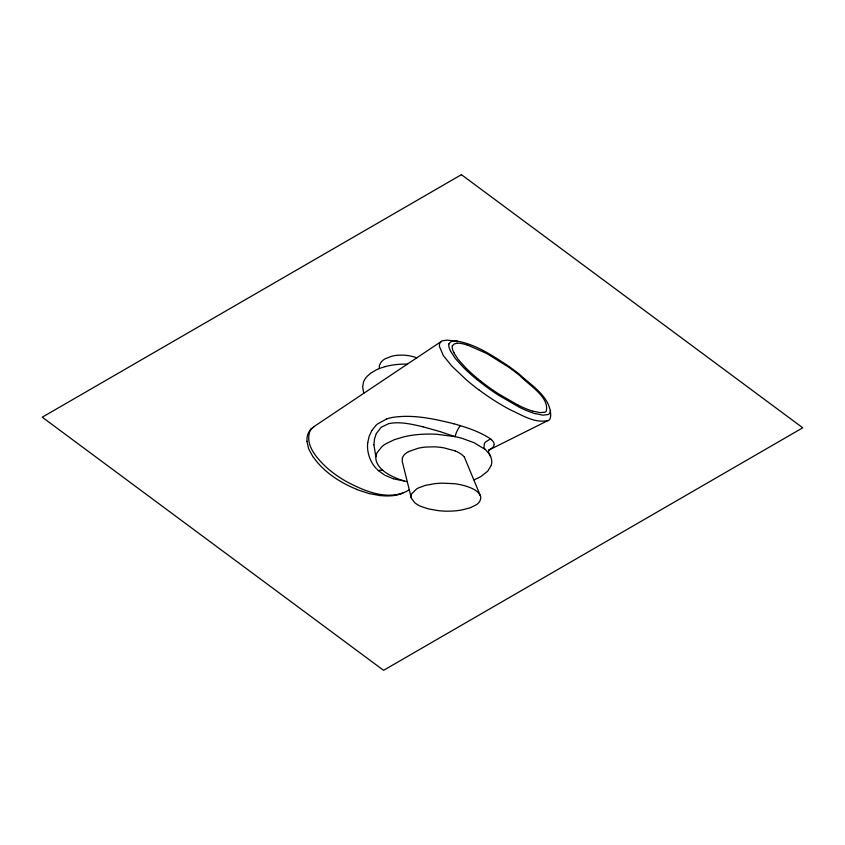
<?xml version="1.0" encoding="UTF-8"?>
<svg xmlns="http://www.w3.org/2000/svg" width="845" height="845" viewBox="0 0 845 845"><rect width="100%" height="100%" fill="white"/><g stroke="black" fill="none" stroke-linecap="round" stroke-linejoin="round"><path stroke-width="1.27" d="M373.891 444.892L375.909 456.891A24.906 16.044 11.4 0 0 376.395 461.381C379.384 469.693 387.686 474.362 395.323 477.763A54.048 34.814 11.4 0 0 403.139 480.615L407.301 481.808M373.891 444.797L374.504 439.02L376.152 433.907M367.776 442.516C366.508 451.114 369.92 461.993 376.173 468.405M367.776 442.484L369.138 436.369L371.737 430.696M402.421 458.043L402.209 461.201L411.346 498.159L414.546 502.532A20.46 13.171 11.4 0 0 421.328 506.577L428.457 508.891L437.699 510.549A57.692 37.159 11.4 0 0 447.702 511.193L452.698 511.045A59.034 38.025 11.4 0 0 462.141 509.894L470.19 507.771L476.506 504.676A21.125 13.604 11.4 0 0 479.78 501.296L480.773 498.539L480.52 496.089L464.37 457.103M491.389 465.056L487.713 471.214L481.016 476.453A53.298 34.328 11.4 0 1 477.467 478.312L474.003 479.791M449.117 343.873L449.994 342.521A6.464 4.162 11.4 0 1 451.811 341.443L453.48 341.063A11.429 7.362 11.4 0 1 457.018 341.084C476.052 344.401 492.614 355.639 508.447 366.086A226.83 146.1 11.4 0 1 519.443 374.25C531.6 385.774 550.908 396.97 550.676 415.814M488.78 450.364L488.801 450.322A6.337 4.077 11.4 0 0 488.611 451.885M452.582 345.827L453.501 344.549A6.01 3.876 11.4 0 1 455.011 343.693L457.113 343.292M376.321 433.538L381.201 427.264L388.51 423.715M371.789 430.601L376.014 425.299A43.454 27.991 11.4 0 1 377.546 423.947L386.778 418.919M311.34 428.869L314.171 426.493M457.018 341.063L446.984 340.165L442.685 340.736A7.309 4.711 11.4 0 0 441.333 341.401L439.537 343.672L439.389 346.387L443.382 355.65L451.938 366.234L466.767 380.218A235.417 151.635 11.4 0 0 476.707 388.246L479.284 390.189M441.333 341.412L314.403 426.334A24.695 15.907 11.4 0 0 309.777 431.615C305.045 445.273 316.854 458.148 325.969 466.936A99.361 63.998 11.4 0 0 336.437 475.26A103.576 66.713 11.4 0 0 345.827 481.227C364.47 491.23 389.165 501.909 409.286 489.825M489.044 449.952L491.684 448.251A13.795 8.883 11.4 0 0 493.786 445.885A8.915 5.735 11.4 0 0 494.093 444.639M408.431 451.642L418.138 448.251A49.813 32.078 11.4 0 1 425.817 447.058L434.087 446.825A48.26 31.085 11.4 0 1 443.974 447.871L455.244 450.934M403.741 492.593L402.062 493.353M488.959 450.036L548.035 420.525C534.684 423.588 521.777 414.958 510.042 409.698A197.001 126.898 11.4 0 1 479.358 390.147M386.809 418.909L387.749 418.602A39.409 25.382 11.4 0 1 392.333 417.451C412.92 414.177 433.823 418.814 453.765 423.725M491.917 440.118L490.586 438.904L485.695 441.829A17.09 11.006 11.4 0 0 484.291 443.984L483.974 447.797L486.762 451.124A26.406 17.006 11.4 0 1 491.325 465.035M385.204 366.624L380.852 367.976A53.003 34.149 11.4 0 0 376.352 369.846L370.659 373.215L366.994 376.458A36.61 23.575 11.4 0 0 363.424 382.299L362.674 386.873L363.699 393.347M388.964 423.599C400.15 421.328 411.568 424.222 422.458 426.651M382.658 470.19L382.415 470.169A12.876 8.292 11.4 0 0 378.338 470.57L376.891 469.165M403.899 480.921L393.77 478.914M380.567 495.656L369.265 493.617L356.579 489.477M422.046 426.556L422.954 426.778M423.144 426.831L439.791 431.531M453.469 423.641C466.292 427.316 479.411 431.436 490.586 438.904M535.191 413.596L542.722 415.138L547.835 414.61A6.337 4.088 11.4 0 0 549.208 413.775L550.074 412.603A11.598 7.468 11.4 0 0 550.465 410.374M532.994 411.188L540.092 412.656L544.909 412.18A5.926 3.813 11.4 0 0 546.208 411.399C549.863 397.034 528.474 384.887 520.087 375.824A218.094 140.481 11.4 0 0 508.172 366.846L486.72 353.495L467.38 344.982M440.013 431.594L455.201 436.664A62.879 40.507 11.4 0 1 462.035 438.323L474.182 442.748L484.681 449.191M393.263 478.756L385.436 475.471M416.796 357.815L416.3 357.636A29.142 18.77 11.4 0 0 398.988 355.206L397.858 355.227A32.29 20.798 11.4 0 0 391.446 356.326L385.056 358.84A22.53 14.513 11.4 0 0 380.841 362.537L379.394 365.558L379.32 368.557M518.027 405.135L498.613 393.907A212.222 136.7 11.4 0 1 485.717 384.94L480.742 381.116M384.581 475.017L378.402 470.623M492.286 440.509L493.385 441.946A8.894 5.735 11.4 0 1 494.114 444.016M313.305 457.398L308.678 448.896L306.904 441.291M453.765 352.671L458.032 359.231L465.5 367.596A175.929 113.325 11.4 0 0 480.763 381.106M450.364 350.907L455.508 358.724L463.863 367.871A189.248 121.902 11.4 0 0 479.221 381.391L487.311 387.528A227.368 146.46 11.4 0 0 498.434 395.154L519.274 407.195A70.61 45.482 11.4 0 0 535.16 413.659M488.854 452.709L490.628 456.532M480.361 495.688C477.689 490.353 471.69 488.019 466.303 486.245A47.383 30.526 11.4 0 0 454.969 483.731L442.357 483.171A66.903 43.095 11.4 0 0 434.731 483.689L425.489 485.326L418.391 487.966A30.494 19.636 11.4 0 0 416.691 488.885L411.673 493.807A13.7 8.83 11.4 0 0 411.219 497.779M550.475 415.803A10.742 6.918 11.4 0 1 548.31 420.694M402.209 493.501A35.67 22.973 11.4 0 1 380.577 495.508M356.685 489.318A87.753 56.52 11.4 0 1 313.548 457.346M307.062 441.312A36.926 23.787 11.4 0 1 311.171 428.795M455.223 450.966A20.195 13.002 11.4 0 1 464.433 457.082M402.326 458.022A21.685 13.974 11.4 0 1 408.473 451.674M385.193 366.603A62.107 40 11.4 0 1 407.406 364.132M450.617 350.865A22.128 14.249 11.4 0 1 448.779 343.809M375.909 456.754A29.195 18.801 11.4 0 1 377.081 452.698L382.046 446.519A46.655 30.05 11.4 0 1 385.552 443.963L394.414 439.643L404.037 436.791A84.701 54.555 11.4 0 1 419.902 434.404L424.75 434.14A93.33 60.111 11.4 0 1 436.992 434.288L455.201 436.664L455.571 434.9A56.953 36.684 11.4 0 1 457.05 431.087A64.98 41.859 11.4 0 1 460.345 425.595M532.963 411.251A66.787 43.021 11.4 0 1 518.08 405.082M454.018 352.629A20.66 13.309 11.4 0 1 452.223 345.763M457.071 343.049A21.083 13.583 11.4 0 1 467.264 345.151M461.423 174.672L42.25 417.208L383.577 670.328L802.75 427.792L461.423 174.672"/></g></svg>
